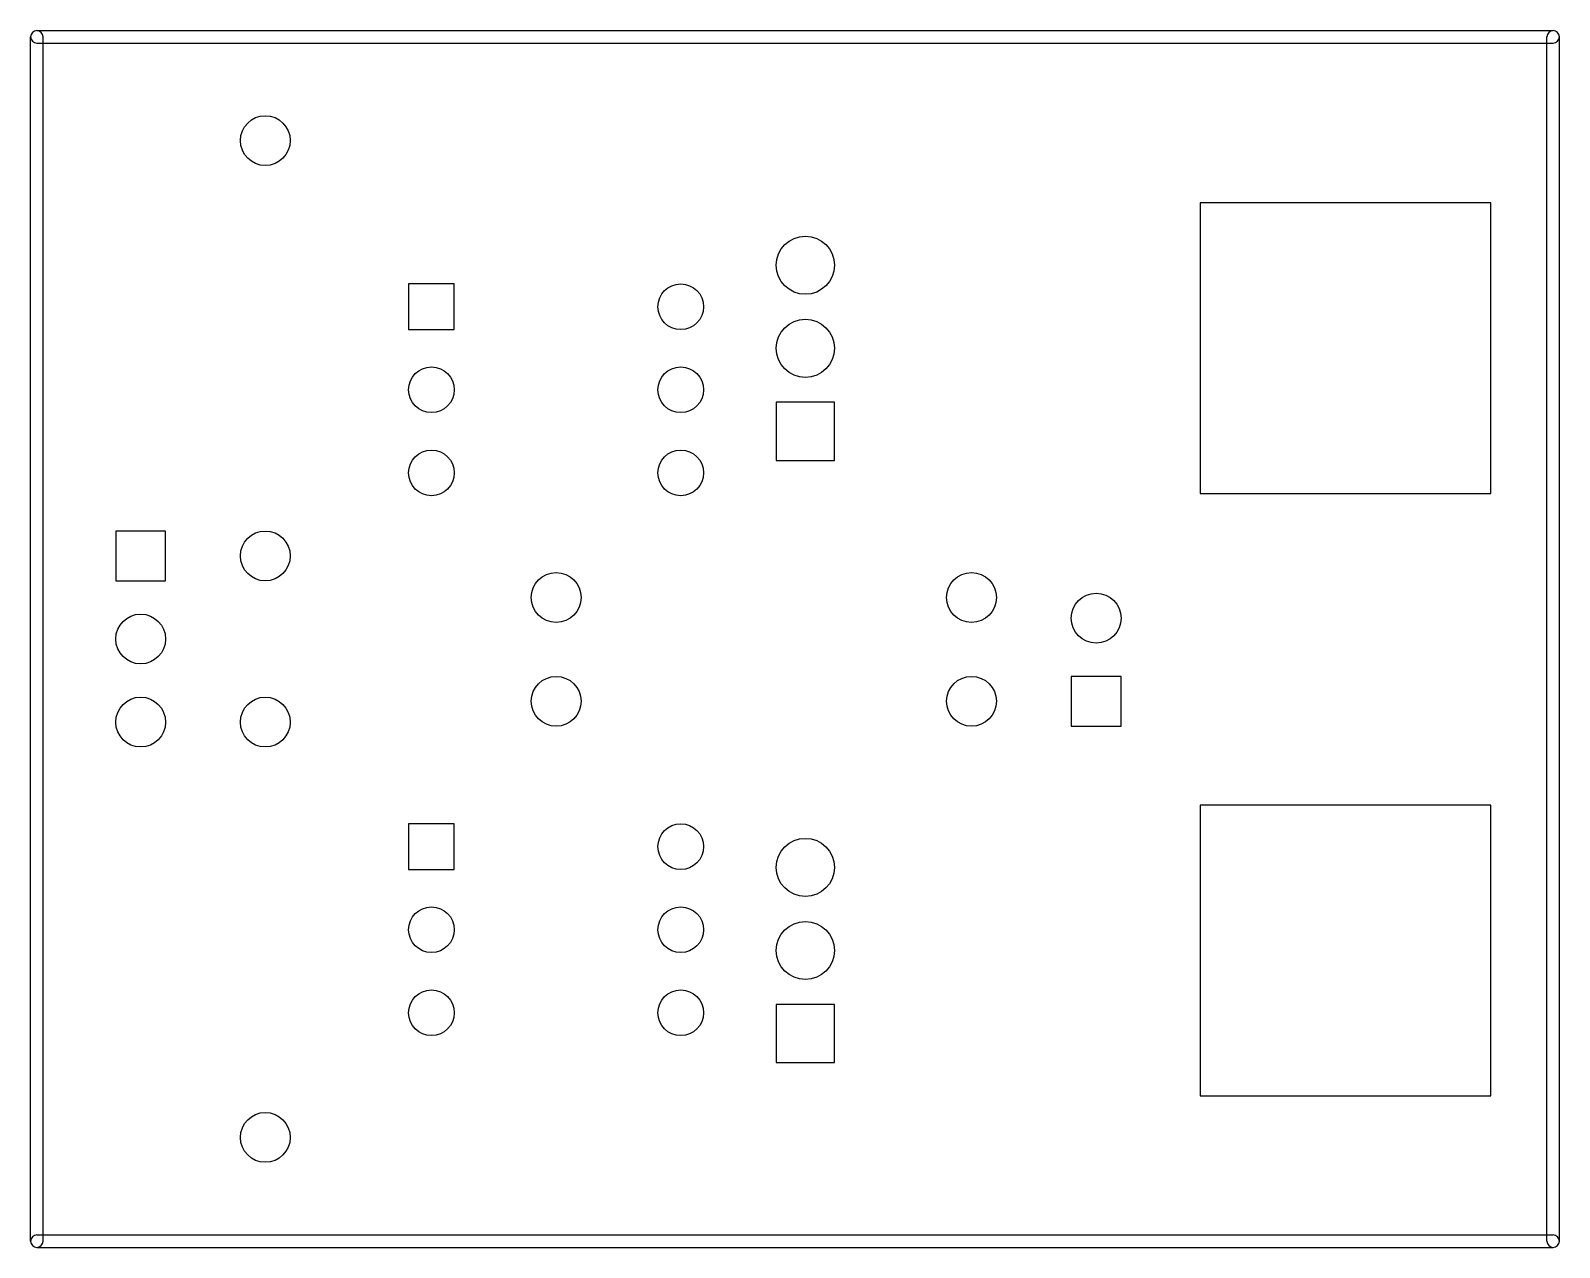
# Model space of a CAD drawing. Extents: x 54675 to 73075, y 53595 to 68245.
import ezdxf

# ---------------------------------------------------------------- set-up
doc = ezdxf.new("R2010")
doc.units = 0
doc.layers.add('BLACK', color=1, linetype='CONTINUOUS')

msp = doc.modelspace()

# ---------------------------------------------------------------- linework, layer by layer
at = {"layer": 'BLACK'}
for p, q in [((54675, 53670), (54675, 68170)), ((54750, 68245), (73000, 68245)), ((54750, 68095), (73000, 68095)), ((54825, 53670), (54825, 68170)), ((72925, 53670), (72925, 68170)), ((73075, 53670), (73075, 68170)), ((68750, 66170), (68750, 62670)), ((72250, 66170), (68750, 66170)), ((72250, 62670), (72250, 66170)), ((59775, 65195), (59225, 65195)), ((59225, 65195), (59225, 64645)), ((59775, 64645), (59775, 65195)), ((59225, 64645), (59775, 64645)), ((63650, 63770), (63650, 63070)), ((64350, 63770), (63650, 63770)), ((64350, 63070), (64350, 63770)), ((63650, 63070), (64350, 63070)), ((68750, 62670), (72250, 62670)), ((56300, 62220), (55700, 62220)), ((55700, 62220), (55700, 61620)), ((56300, 61620), (56300, 62220)), ((55700, 61620), (56300, 61620)), ((67800, 60470), (67200, 60470)), ((67200, 60470), (67200, 59870)), ((67800, 59870), (67800, 60470)), ((67200, 59870), (67800, 59870)), ((68750, 58920), (68750, 55420)), ((72250, 58920), (68750, 58920)), ((72250, 55420), (72250, 58920)), ((59775, 58695), (59225, 58695)), ((59225, 58695), (59225, 58145)), ((59775, 58145), (59775, 58695)), ((59225, 58145), (59775, 58145)), ((63650, 56520), (63650, 55820)), ((64350, 56520), (63650, 56520)), ((64350, 55820), (64350, 56520)), ((63650, 55820), (64350, 55820)), ((68750, 55420), (72250, 55420)), ((54750, 53745), (73000, 53745)), ((54750, 53595), (73000, 53595))]:
    msp.add_line(p, q, dxfattribs=at)
for centre, radius in [((57500, 66920), 300), ((64000, 65420), 350), ((62500, 64920), 275), ((64000, 64420), 350), ((59500, 63920), 275), ((62500, 63920), 275), ((59500, 62920), 275), ((62500, 62920), 275), ((57500, 61920), 300), ((61000, 61420), 300), ((66000, 61420), 300), ((67500, 61170), 300), ((56000, 60920), 300), ((61000, 60170), 300), ((66000, 60170), 300), ((56000, 59920), 300), ((57500, 59920), 300), ((62500, 58420), 275), ((64000, 58170), 350), ((59500, 57420), 275), ((62500, 57420), 275), ((64000, 57170), 350), ((59500, 56420), 275), ((62500, 56420), 275), ((57500, 54920), 300)]:
    msp.add_circle(centre, radius, dxfattribs=at)
for centre, start, end in [((54750, 68170), 90, 270), ((54750, 68170), 360, 540), ((73000, 68170), 360, 540), ((73000, 68170), 270, 450), ((54750, 53670), 90, 270), ((73000, 53670), 270, 450), ((54750, 53670), 180, 360), ((73000, 53670), 180, 360)]:
    msp.add_arc(centre, 75, start, end, dxfattribs=at)

doc.saveas('drawing.dxf')
